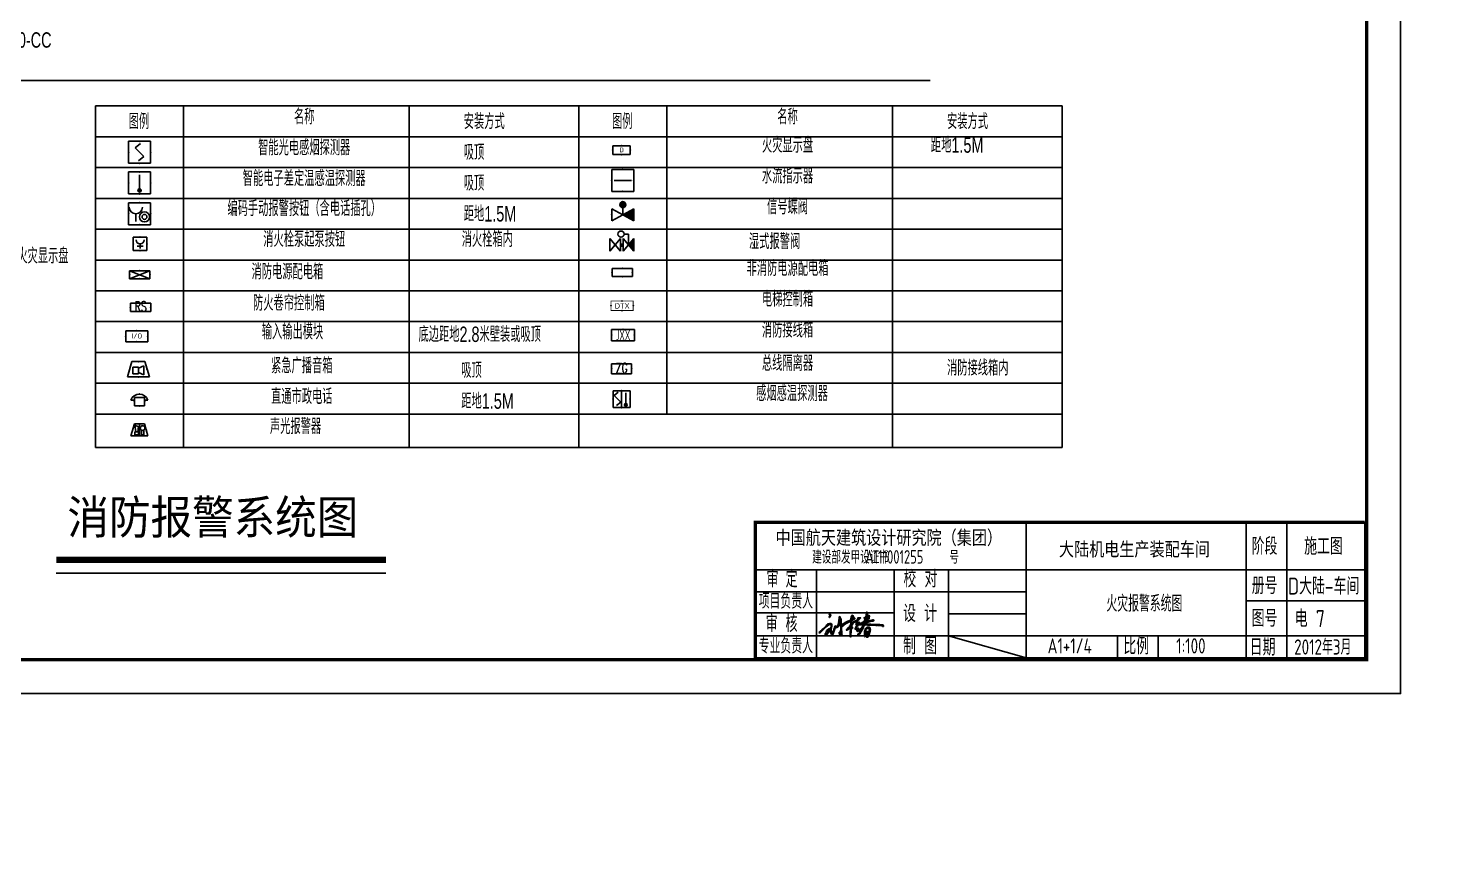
# Model space of a CAD drawing. Extents: x 2166032 to 5302137, y 581493 to 2416206.
# Drawn here: x 2822452 to 2864211, y 800934 to 825260 of the extents above; entities that cross this region are included whole.
import ezdxf
from ezdxf.enums import TextEntityAlignment as Align

# ---------------------------------------------------------------- set-up
doc = ezdxf.new("R2010")
doc.units = 0
doc.header["$LTSCALE"] = 1000
doc.header["$MEASUREMENT"] = 0
for name, color, linetype in [('DIM-消防', 3, 'Continuous'), ('DQBZ', 7, 'Continuous'), ('EQUIP-消防', 3, 'Continuous'), ('EQUIP-照明', 3, 'Continuous'), ('EQUIP-箱柜', 3, 'Continuous'), ('EQUIP-通讯', 3, 'Continuous'), ('PUB_TEXT', 7, 'Continuous'), ('PUB_TITLE', 137, 'Continuous'), ('TEL_TEXT', 7, 'Continuous'), ('TEL_TITLE', 7, 'Continuous'), ('text', 7, 'Continuous'), ('WALL', 8, 'Continuous'), ('WIRE-1', 1, 'Continuous'), ('X1', 3, 'Continuous'), ('电气标注', 2, 'Continuous')]:
    doc.layers.add(name, color=color, linetype=linetype)
doc.styles.add('-黑体', font='simhei.ttf', dxfattribs={"width": 0.8})
doc.styles.add('_HZTXT', font='！tssdeng.shx', dxfattribs={"width": 0.8, "bigfont": '！tssdchn.shx'})
doc.styles.add('_TCH_LABEL', font='!tssdeng.shx', dxfattribs={"bigfont": '!tssdchn.shx'})
doc.styles.add('_TEL_DIM', font='@tssdeng.shx', dxfattribs={"width": 0.8, "height": 3.5, "bigfont": '!tssdchn.shx'})
doc.styles.add('HZ', font='！tssdeng.shx', dxfattribs={"bigfont": '！tssdchn.shx'})
doc.styles.add('ROMANC', font='ROMANC.shx', dxfattribs={"width": 0.7})
doc.styles.get("Standard").update_dxf_attribs({"font": 'tssdeng.shx', "bigfont": 'tssdchn.shx'})
doc.styles.add('TSSD_REIN', font='tssdeng.shx', dxfattribs={"width": 0.7, "bigfont": 'tssdchn.shx'})

# ---------------------------------------------------------------- blocks, each defined once
blk = doc.blocks.new('$equip$00001743')
for p, q in [((-0.55, -0.95), (-0.55, -0.35)), ((0.55, -0.35), (-0.55, -0.95)), ((-0.55, -0.35), (0.55, -0.95)), ((0, -0.65), (0, -0.3)), ((0.55, -0.95), (0.55, -0.35))]:
    blk.add_line(p, q)
blk.add_circle((0, -0.15), 0.15)
for p in [(0, 0), (-0.55, -0.65), (0, -0.65), (0.55, -0.65)]:
    blk.add_point(p)
for points in [[(0, 0), (0, 0), (-0.075, -0.02), (0.075, -0.02)], [(-0.13, -0.075), (0.13, -0.075), (-0.15, -0.15), (0.15, -0.15)], [(-0.13, -0.225), (0.13, -0.225), (-0.15, -0.15), (0.15, -0.15)], [(-0.075, -0.02), (0.075, -0.02), (-0.13, -0.075), (0.13, -0.075)], [(-0.075, -0.28), (0.075, -0.28), (-0.13, -0.225), (0.13, -0.225)], [(0, -0.3), (0, -0.3), (-0.075, -0.28), (0.075, -0.28)], [(0.55, -0.35), (0.55, -0.95), (0, -0.65)]]:
    blk.add_solid(points)
at = {"flags": 9}
blk.add_attdef('A', (0, 0), '', height=0.00002, dxfattribs=at)
blk.add_attdef('B', text='', height=0.4, dxfattribs=at).set_placement((0.834, -0.65), align=Align.MIDDLE_CENTER)
blk = doc.blocks.new('$Equip$00001723')
for p, q in [((0.5, 0), (-0.5, 0)), ((-0.5, 0), (-0.5, -1)), ((0.5, -1), (0.5, 0)), ((-0.4, -0.5), (0.4, -0.5)), ((-0.5, -1), (0.5, -1))]:
    blk.add_line(p, q)
for p in [(0, 0), (-0.5, -0.5), (0.5, -0.5), (0, -1)]:
    blk.add_point(p)
blk.add_solid([(0.4, -0.5), (0.141, -0.465), (0.141, -0.535)])
at = {"flags": 9}
blk.add_attdef('A', (0, 0), '', height=0.00002, dxfattribs=at)
blk.add_attdef('B', text='', height=0.4, dxfattribs=at).set_placement((0.825, -0.677), align=Align.MIDDLE_CENTER)
blk = doc.blocks.new('A$C6E850ACE')
at = {"layer": 'X1'}
for p, q in [((0, 963), (509, 531)), ((509, 963), (0, 531)), ((509, 963), (0, 963)), ((509, 531), (0, 531)), ((509, 432), (0, 432)), ((509, 432), (0, 0)), ((0, 432), (509, 0)), ((255, 216), (691, 216)), ((691, 216), (691, 392)), ((509, 0), (0, 0))]:
    blk.add_line(p, q, dxfattribs=at)
at = {"layer": 'X1', "const_width": 148}
blk.add_lwpolyline([(238, 432), (238, 531)], dxfattribs=at)
at = {"layer": 'X1'}
blk.add_circle((687, 519), 126, dxfattribs=at)
blk.add_solid([(0, 0), (255, 216), (509, 0)], dxfattribs=at)
blk = doc.blocks.new('A$C5EF44CA3')
at = {"layer": 'WIRE-1'}
blk.add_blockref('A$C6E850ACE', (0, 0), dxfattribs=at)
blk = doc.blocks.new('$equip$00001656')
for p, q in [((-0.65, 0), (-0.65, -0.65)), ((0.65, 0), (-0.65, 0)), ((0.65, -0.65), (0.65, 0)), ((-0.65, -0.65), (0.65, -0.65))]:
    blk.add_line(p, q)
for p in [(0, 0), (-0.65, -0.325), (0, -0.65), (0.65, -0.325)]:
    blk.add_point(p)
at = {"flags": 9}
blk.add_attdef('A', (0, 0), '', height=0.00002, dxfattribs=at)
for tag, height, flags, p in [('$TEXT$', 0.6, 8, (0, -0.325)), ('B', 0.4, 9, (0.934, -0.35))]:
    blk.add_attdef(tag, text='', height=height, dxfattribs=dict(flags=flags)).set_placement(p, align=Align.MIDDLE_CENTER)
blk = doc.blocks.new('$equip$00001652')
for p, q in [((0.65, 0), (-0.65, 0)), ((-0.65, 0), (-0.65, -0.65)), ((0.65, -0.65), (0.65, 0)), ((-0.65, -0.65), (0.65, -0.65))]:
    blk.add_line(p, q)
for p in [(0, 0), (-0.65, -0.325), (0, -0.65), (0.65, -0.325)]:
    blk.add_point(p)
at = {"flags": 9}
blk.add_attdef('A', (0, 0), '', height=0.00002, dxfattribs=at)
blk.add_attdef('B', text='', height=0.4, dxfattribs=at).set_placement((1.034, -0.35), align=Align.MIDDLE_CENTER)
blk = doc.blocks.new('$equip$00001711')
for p, q in [((-0.5, 1), (-0.5, 0)), ((0.5, 1), (-0.5, 1)), ((0.5, 0), (0.5, 1)), ((-0.5, 0), (0.5, 0)), ((-0.169, 0.5), (-0.169, 0.15))]:
    blk.add_line(p, q)
for radius in [0.226, 0.113]:
    blk.add_circle((0.227, 0.36), radius)
blk.add_arc((-0.169, 0.8), 0.3, 180, 0)
for p in [(0, 1), (-0.5, 0.5), (0, 0), (0.5, 0.5)]:
    blk.add_point(p)
at = {"flags": 1}
for tag, height, p in [('A', 0.00002, (0, 0)), ('B', 0.4, (0.759, 0.309))]:
    blk.add_attdef(tag, text='', height=height, dxfattribs=at).set_placement(p, align=Align.MIDDLE_CENTER)
blk = doc.blocks.new('$equip$00001700')
for p, q in [((-0.5, 0.5), (-0.5, -0.5)), ((0.5, 0.5), (-0.5, 0.5)), ((-0.2, 0.2), (0.05, 0.4)), ((0, 0), (-0.2, 0.2)), ((0, 0), (0.2, -0.2)), ((0.5, -0.5), (0.5, 0.5)), ((-0.5, -0.5), (0.5, -0.5)), ((0.2, -0.2), (-0.05, -0.4))]:
    blk.add_line(p, q)
for p in [(-0.5, 0), (0, 0.5), (0.5, 0), (0, -0.5)]:
    blk.add_point(p)
at = {"flags": 1}
for tag, height, p in [('A', 0.00002, (0, 0)), ('B', 0.4, (0.75, -0.204))]:
    blk.add_attdef(tag, text='', height=height, dxfattribs=at).set_placement(p, align=Align.MIDDLE_CENTER)
blk = doc.blocks.new('$equip$00001699')
for p, q in [((-0.5, 0.5), (-0.5, -0.5)), ((0.5, 0.5), (-0.5, 0.5)), ((0, 0.375), (0, -0.412)), ((0.5, -0.5), (0.5, 0.5)), ((-0.5, -0.5), (0.5, -0.5))]:
    blk.add_line(p, q)
blk.add_circle((0, -0.338), 0.075)
for p in [(-0.5, 0), (0, 0.5), (0.5, 0), (0, -0.5)]:
    blk.add_point(p)
for points in [[(-0.065, -0.3), (0.065, -0.3), (-0.075, -0.338), (0.075, -0.338)], [(-0.065, -0.375), (0.065, -0.375), (-0.075, -0.338), (0.075, -0.338)], [(-0.037, -0.273), (0.037, -0.273), (-0.065, -0.3), (0.065, -0.3)], [(-0.037, -0.402), (0.037, -0.402), (-0.065, -0.375), (0.065, -0.375)], [(0, -0.263), (0, -0.263), (-0.037, -0.273), (0.037, -0.273)], [(0, -0.412), (0, -0.412), (-0.037, -0.402), (0.037, -0.402)]]:
    blk.add_solid(points)
at = {"flags": 1}
for tag, height, p in [('A', 0.00002, (0, 0)), ('B', 0.4, (0.762, -0.208))]:
    blk.add_attdef(tag, text='', height=height, dxfattribs=at).set_placement(p, align=Align.MIDDLE_CENTER)
blk = doc.blocks.new('$equip$00001605')
for p, q in [((-0.3, 0), (-0.5, -0.7)), ((0.3, 0), (-0.3, 0)), ((0.5, -0.7), (0.3, 0)), ((-0.25, -0.25), (-0.25, -0.55)), ((0, -0.25), (-0.25, -0.25)), ((-0.25, -0.55), (0, -0.55)), ((0, -0.3), (0.25, -0.2)), ((0, -0.55), (0, -0.25)), ((0.25, -0.6), (0, -0.5)), ((0.25, -0.2), (0.25, -0.6)), ((-0.5, -0.7), (0.5, -0.7))]:
    blk.add_line(p, q)
for p in [(0, 0), (-0.4, -0.35), (0.4, -0.35), (0, -0.7)]:
    blk.add_point(p)
at = {"flags": 9}
blk.add_attdef('A', (0, 0), '', height=0.00002, dxfattribs=at)
blk.add_attdef('B', text='', height=0.4, dxfattribs=at).set_placement((0.784, -0.4), align=Align.MIDDLE_CENTER)
blk = doc.blocks.new('$equip$00001931')
for p, q in [((0.65, 0.65), (-0.65, 0.65)), ((-0.65, 0.65), (-0.65, 0)), ((-0.65, 0), (0.65, 0)), ((0.65, 0), (0.65, 0.65))]:
    blk.add_line(p, q)
for p in [(-0.65, 0.33), (0, 0.65), (0, 0), (0.65, 0.33)]:
    blk.add_point(p)
at = {"color": 7, "style": '_TEL_DIM'}
blk.add_attdef('$TEXT$', text='', height=0.34, dxfattribs=at).set_placement((0.01, 0.34), align=Align.MIDDLE_CENTER)
at = {"color": 7, "style": '_TEL_DIM', "flags": 1}
blk.add_attdef('A', text='', height=0.00002, dxfattribs=at).set_placement((0, 0), align=Align.MIDDLE_CENTER)
blk = doc.blocks.new('$equip$00001413')
for p, q in [((0.75, 0.6), (-0.75, 0.6)), ((-0.75, 0.6), (-0.75, 0)), ((-0.75, 0), (0.75, 0)), ((0.75, 0), (0.75, 0.6))]:
    blk.add_line(p, q)
for p in [(-0.75, 0.3), (0, 0.6), (0, 0), (0.75, 0.3)]:
    blk.add_point(p)
at = {"style": '_TCH_LABEL', "flags": 9}
blk.add_attdef('A', (0, 0), '', height=0.00002, dxfattribs=at)
blk = doc.blocks.new('$equip$00001712')
for p, q in [((-0.5, 1), (-0.5, 0)), ((0.5, 1), (-0.5, 1)), ((-0.5, 0), (0.5, 0)), ((-0.22, 0.33), (0.22, 0.33)), ((0, 0.5), (0, 0.15)), ((0.5, 0), (0.5, 1))]:
    blk.add_line(p, q)
blk.add_arc((0, 0.8), 0.3, 180, 0)
for p in [(-0.5, 0.5), (0, 1), (0, 0), (0.5, 0.5)]:
    blk.add_point(p)
at = {"flags": 1}
for tag, height, p in [('A', 0.00002, (0, 0)), ('B', 0.4, (0.73, 0.3))]:
    blk.add_attdef(tag, text='', height=height, dxfattribs=at).set_placement(p, align=Align.MIDDLE_CENTER)
blk = doc.blocks.new('$equip_U$00000072(C-滕兆波)')
at = {"const_width": 0.06}
blk.add_lwpolyline([(-0.82, 0.7), (0.82, 0.7), (0.82, 0), (-0.82, 0)], close=True, dxfattribs=at)
for p in [(-0.82, 0.35), (0, 0.7), (0, 0), (0.82, 0.35)]:
    blk.add_point(p)
at = {"layer": 'TEL_TEXT', "style": '_TCH_LABEL'}
blk.add_attdef('$TEXT$', text='', height=0.4, dxfattribs=at).set_placement((0, 0.34), align=Align.MIDDLE_CENTER)
at = {"layer": 'TEL_TEXT', "style": '_TEL_DIM', "flags": 1}
blk.add_attdef('A', text='', height=0.00002, dxfattribs=at).set_placement((0, 0), align=Align.MIDDLE_CENTER)
blk = doc.blocks.new('$equip$00001926')
for p, q in [((0.65, 0.65), (-0.65, 0.65)), ((-0.65, 0.65), (-0.65, 0)), ((-0.65, 0), (0.65, 0)), ((0.65, 0), (0.65, 0.65))]:
    blk.add_line(p, q)
for p in [(-0.65, 0.325), (0, 0.65), (0, 0), (0.65, 0.325)]:
    blk.add_point(p)
at = {"color": 7, "style": '_TEL_DIM'}
blk.add_attdef('$TEXT$', text='', height=0.3, dxfattribs=at).set_placement((0.006, 0.343), align=Align.MIDDLE_CENTER)
at = {"color": 7, "style": '_TEL_DIM', "flags": 1}
blk.add_attdef('A', text='', height=0.00002, dxfattribs=at).set_placement((0, 0), align=Align.MIDDLE_CENTER)
blk = doc.blocks.new('$equip$00001703')
for p, q in [((-0.5, 0.5), (-0.5, -0.5)), ((0.5, 0.5), (-0.5, 0.5)), ((-0.445, 0.222), (-0.195, 0.422)), ((-0.245, 0.022), (-0.445, 0.222)), ((-0.245, 0.022), (-0.045, -0.178)), ((0, 0.5), (0, -0.5)), ((0.25, 0.375), (0.25, -0.412)), ((0.5, -0.5), (0.5, 0.5)), ((-0.5, -0.5), (0.5, -0.5)), ((-0.045, -0.178), (-0.295, -0.378))]:
    blk.add_line(p, q)
blk.add_circle((0.25, -0.338), 0.075)
for p in [(-0.5, 0), (0, 0.5), (0.5, 0), (0, -0.5)]:
    blk.add_point(p)
for points in [[(0.185, -0.3), (0.315, -0.3), (0.175, -0.338), (0.325, -0.338)], [(0.185, -0.375), (0.315, -0.375), (0.175, -0.338), (0.325, -0.338)], [(0.213, -0.273), (0.287, -0.273), (0.185, -0.3), (0.315, -0.3)], [(0.213, -0.402), (0.287, -0.402), (0.185, -0.375), (0.315, -0.375)], [(0.25, -0.263), (0.25, -0.263), (0.213, -0.273), (0.287, -0.273)], [(0.25, -0.412), (0.25, -0.412), (0.213, -0.402), (0.287, -0.402)]]:
    blk.add_solid(points)
at = {"flags": 1}
for tag, height, p in [('A', 0.00002, (0, 0)), ('B', 0.4, (0.709, -0.205))]:
    blk.add_attdef(tag, text='', height=height, dxfattribs=at).set_placement(p, align=Align.MIDDLE_CENTER)
blk = doc.blocks.new('$equip$00001862')
for p, q in [((-0.5, 0.35), (-0.3, 0.35)), ((0.3, 0.5), (-0.3, 0.5)), ((-0.3, 0.5), (-0.3, 0)), ((-0.3, 0), (0.3, 0)), ((0.3, 0), (0.3, 0.5)), ((0.5, 0.35), (0.3, 0.35))]:
    blk.add_line(p, q)
blk.add_arc((0, 0.168), 0.532, 20.01596, 159.98404)
for p in [(-0.3, 0.25), (0, 0.7), (0, 0), (0.3, 0.25)]:
    blk.add_point(p)
at = {"style": '_TCH_LABEL', "flags": 9}
blk.add_attdef('A', (0, 0), '', height=0.00002, dxfattribs=at)
blk = doc.blocks.new('$equip$00001943')
for p, q in [((-0.3, 0.35), (-0.5, -0.35)), ((0.3, 0.35), (-0.3, 0.35)), ((-0.22, -0.124), (-0.27, 0.276)), ((-0.27, 0.276), (-0.05, 0.176)), ((-0.05, 0.176), (-0.1, -0.124)), ((0, 0.35), (0, -0.35)), ((0.5, -0.35), (0.3, 0.35)), ((-0.5, -0.35), (0.5, -0.35)), ((-0.27, -0.124), (-0.27, -0.294)), ((-0.05, -0.124), (-0.27, -0.124)), ((-0.27, -0.294), (-0.05, -0.294)), ((-0.05, -0.294), (-0.05, -0.124)), ((0.112, -0.298), (0.112, -0.013)), ((0.262, -0.298), (0.112, -0.298)), ((0.262, -0.013), (0.262, -0.298))]:
    blk.add_line(p, q)
blk.add_circle((0.187, 0.102), 0.139)
for p in [(-0.4, 0), (0, 0.35), (0, -0.35), (0.404, -0.012)]:
    blk.add_point(p)
at = {"layer": 'TEL_TEXT', "style": '_TEL_DIM', "flags": 1}
blk.add_attdef('A', text='', height=0.00002, dxfattribs=at).set_placement((0, 0), align=Align.MIDDLE_CENTER)
blk = doc.blocks.new('刘桂春')
h = blk.add_hatch()
h.set_pattern_fill('ANSI37', color=256, scale=3, style=0)
h.set_pattern_definition([(45, (0, 0), (-3.367596045, 3.367596045), []), (135, (0, 0), (-3.367596045, -3.367596045), [])])
h.paths.add_polyline_path([(1369061, -138528), (1369058, -138536), (1369053, -138542), (1369048, -138553), (1369045, -138561), (1369048, -138565), (1369054, -138563), (1369059, -138554), (1369065, -138546), (1369071, -138534), (1369075, -138527), (1369075, -138516), (1369071, -138512), (1369066, -138506), (1369055, -138505), (1369049, -138506), (1369045, -138508), (1369045, -138512), (1369053, -138518), (1369057, -138521)], flags=17)
h.paths.add_polyline_path([(1369095, -138688), (1369086, -138679), (1369080, -138673), (1369068, -138673), (1369054, -138673), (1369048, -138679), (1369038, -138679), (1369028, -138684), (1369017, -138689), (1369002, -138702), (1368988, -138716), (1368971, -138734), (1368939, -138765), (1368920, -138785), (1368902, -138805), (1368895, -138812), (1368891, -138814), (1368881, -138820), (1368872, -138828), (1368862, -138837), (1368857, -138842), (1368869, -138850), (1368883, -138847), (1368893, -138838), (1368913, -138820), (1368946, -138779), (1368990, -138736), (1369038, -138702), (1369056, -138694), (1369064, -138694), (1369081, -138694), (1369081, -138726), (1369077, -138747), (1369068, -138758), (1369068, -138769), (1369056, -138769), (1369038, -138774), (1369015, -138793), (1369000, -138806), (1368989, -138828), (1368980, -138843), (1368986, -138843), (1368993, -138832), (1369010, -138814), (1369032, -138792), (1369049, -138793), (1369056, -138798), (1369045, -138813), (1369017, -138851), (1369009, -138860), (1368994, -138879), (1368985, -138885), (1368983, -138880), (1368983, -138863), (1368980, -138854), (1368975, -138861), (1368975, -138890), (1368986, -138898), (1368996, -138892), (1369017, -138869), (1369050, -138828), (1369068, -138813), (1369070, -138820), (1369080, -138855), (1369090, -138878), (1369111, -138878), (1369124, -138848), (1369145, -138795), (1369154, -138751), (1369164, -138750), (1369178, -138757), (1369205, -138742), (1369221, -138705), (1369235, -138629), (1369236, -138598), (1369244, -138587), (1369246, -138614), (1369253, -138629), (1369252, -138720), (1369250, -138729), (1369259, -138729), (1369258, -138853), (1369267, -138854), (1369268, -138885), (1369264, -138885), (1369251, -138875), (1369237, -138851), (1369237, -138834), (1369233, -138834), (1369229, -138851), (1369236, -138867), (1369244, -138887), (1369252, -138891), (1369260, -138895), (1369270, -138904), (1369281, -138904), (1369288, -138895), (1369288, -138886), (1369281, -138880), (1369281, -138816), (1369275, -138806), (1369275, -138743), (1369279, -138734), (1369314, -138705), (1369346, -138682), (1369431, -138637), (1369444, -138629), (1369444, -138683), (1369439, -138688), (1369438, -138711), (1369416, -138730), (1369416, -138740), (1369406, -138749), (1369365, -138790), (1369358, -138800), (1369370, -138800), (1369395, -138786), (1369416, -138772), (1369427, -138764), (1369438, -138765), (1369438, -138803), (1369431, -138810), (1369432, -138919), (1369442, -138925), (1369449, -138921), (1369452, -138894), (1369445, -138883), (1369446, -138853), (1369450, -138849), (1369450, -138772), (1369474, -138767), (1369474, -138743), (1369466, -138730), (1369466, -138702), (1369472, -138692), (1369486, -138692), (1369486, -138680), (1369480, -138677), (1369484, -138671), (1369542, -138634), (1369551, -138636), (1369548, -138649), (1369543, -138681), (1369539, -138696), (1369550, -138703), (1369560, -138700), (1369577, -138685), (1369581, -138679), (1369587, -138679), (1369587, -138684), (1369583, -138687), (1369562, -138705), (1369550, -138725), (1369539, -138743), (1369525, -138765), (1369525, -138778), (1369536, -138787), (1369568, -138773), (1369574, -138783), (1369564, -138800), (1369558, -138819), (1369570, -138826), (1369583, -138818), (1369600, -138802), (1369615, -138796), (1369631, -138780), (1369638, -138776), (1369642, -138780), (1369636, -138792), (1369615, -138826), (1369605, -138851), (1369584, -138869), (1369573, -138872), (1369573, -138884), (1369591, -138884), (1369610, -138869), (1369638, -138825), (1369666, -138773), (1369693, -138704), (1369693, -138680), (1369705, -138669), (1369767, -138649), (1369821, -138632), (1369854, -138632), (1369870, -138626), (1369870, -138614), (1369864, -138606), (1369850, -138609), (1369831, -138614), (1369799, -138621), (1369732, -138645), (1369709, -138652), (1369710, -138643), (1369723, -138635), (1369742, -138625), (1369765, -138604), (1369776, -138592), (1369785, -138591), (1369784, -138573), (1369775, -138574), (1369770, -138568), (1369776, -138563), (1369792, -138550), (1369792, -138539), (1369785, -138527), (1369765, -138526), (1369765, -138535), (1369744, -138544), (1369744, -138518), (1369756, -138507), (1369751, -138500), (1369751, -138491), (1369757, -138479), (1369749, -138467), (1369737, -138467), (1369738, -138486), (1369734, -138500), (1369729, -138511), (1369729, -138533), (1369724, -138544), (1369712, -138556), (1369706, -138565), (1369698, -138564), (1369690, -138568), (1369690, -138576), (1369698, -138584), (1369709, -138587), (1369704, -138602), (1369693, -138613), (1369700, -138614), (1369699, -138621), (1369694, -138630), (1369683, -138645), (1369667, -138653), (1369637, -138668), (1369614, -138680), (1369602, -138686), (1369602, -138699), (1369607, -138699), (1369632, -138699), (1369654, -138689), (1369676, -138683), (1369672, -138696), (1369663, -138724), (1369645, -138759), (1369630, -138765), (1369613, -138782), (1369591, -138794), (1369584, -138797), (1369580, -138795), (1369584, -138789), (1369586, -138780), (1369584, -138764), (1369576, -138757), (1369567, -138759), (1369556, -138763), (1369547, -138764), (1369544, -138758), (1369553, -138743), (1369570, -138726), (1369588, -138697), (1369608, -138666), (1369608, -138651), (1369598, -138651), (1369577, -138664), (1369560, -138678), (1369562, -138668), (1369566, -138646), (1369572, -138642), (1369577, -138620), (1369596, -138607), (1369630, -138572), (1369579, -138572), (1369563, -138606), (1369555, -138611), (1369528, -138624), (1369505, -138636), (1369481, -138653), (1369459, -138663), (1369457, -138624), (1369463, -138621), (1369498, -138599), (1369522, -138591), (1369523, -138574), (1369496, -138552), (1369492, -138536), (1369470, -138524), (1369465, -138533), (1369454, -138552), (1369454, -138570), (1369446, -138590), (1369438, -138611), (1369420, -138620), (1369379, -138640), (1369340, -138660), (1369307, -138683), (1369276, -138713), (1369268, -138632), (1369268, -138605), (1369260, -138580), (1369252, -138566), (1369252, -138554), (1369240, -138542), (1369233, -138562), (1369231, -138580), (1369227, -138611), (1369222, -138638), (1369218, -138663), (1369213, -138688), (1369204, -138711), (1369189, -138734), (1369180, -138734), (1369168, -138723), (1369157, -138720), (1369152, -138730), (1369143, -138746), (1369137, -138770), (1369128, -138808), (1369123, -138820), (1369118, -138838), (1369112, -138843), (1369112, -138851), (1369107, -138856), (1369101, -138856), (1369095, -138856), (1369095, -138836), (1369089, -138832), (1369089, -138814), (1369084, -138803), (1369084, -138775), (1369090, -138762), (1369090, -138745), (1369095, -138739), (1369095, -138717)])
h.paths.add_polyline_path([(1369424, -138744), (1369427, -138740), (1369432, -138735), (1369438, -138735), (1369438, -138744), (1369433, -138748), (1369426, -138748)], flags=16)
h.paths.add_polyline_path([(1369452, -138737), (1369455, -138735), (1369459, -138735), (1369461, -138737), (1369458, -138743), (1369454, -138742), (1369452, -138743)], flags=16)
h.paths.add_polyline_path([(1369729, -138574), (1369734, -138568), (1369735, -138561), (1369744, -138561), (1369751, -138560), (1369752, -138557), (1369755, -138557), (1369759, -138552), (1369762, -138552), (1369764, -138556), (1369760, -138560), (1369756, -138563), (1369752, -138565), (1369751, -138573), (1369744, -138573), (1369741, -138578), (1369736, -138580), (1369732, -138579)], flags=16)
h.paths.add_polyline_path([(1369775, -138702), (1369781, -138708), (1369887, -138708), (1369893, -138708), (1369903, -138706), (1369914, -138710), (1369928, -138711), (1369933, -138706), (1369939, -138712), (1370025, -138714), (1370031, -138729), (1370048, -138731), (1370050, -138716), (1370045, -138706), (1370034, -138699), (1370010, -138699), (1369982, -138697), (1369975, -138691), (1369821, -138691), (1369815, -138685), (1369775, -138685), (1369751, -138685), (1369732, -138686), (1369727, -138692), (1369717, -138694), (1369709, -138694), (1369702, -138699), (1369721, -138705), (1369729, -138703), (1369741, -138699), (1369751, -138701), (1369756, -138706), (1369771, -138706)])
h.paths.add_polyline_path([(1369700, -138854), (1369699, -138915), (1369708, -138922), (1369714, -138915), (1369722, -138910), (1369718, -138905), (1369714, -138905), (1369715, -138896), (1369719, -138896), (1369727, -138890), (1369729, -138894), (1369728, -138912), (1369731, -138922), (1369738, -138926), (1369758, -138925), (1369764, -138915), (1369771, -138903), (1369780, -138889), (1369784, -138877), (1369795, -138838), (1369803, -138818), (1369808, -138786), (1369802, -138778), (1369802, -138757), (1369784, -138746), (1369748, -138746), (1369732, -138761), (1369714, -138773), (1369708, -138777), (1369708, -138794), (1369708, -138804), (1369697, -138809)])
h.paths.add_polyline_path([(1369721, -138813), (1369721, -138793), (1369722, -138787), (1369729, -138779), (1369731, -138776), (1369740, -138777), (1369743, -138770), (1369762, -138771), (1369764, -138760), (1369786, -138761), (1369787, -138831), (1369781, -138835), (1369780, -138851), (1369780, -138857), (1369772, -138858), (1369768, -138845), (1369764, -138838), (1369760, -138835), (1369759, -138827), (1369747, -138825), (1369733, -138826), (1369726, -138829), (1369727, -138844), (1369722, -138842), (1369721, -138839)], flags=16)
h.paths.add_polyline_path([(1369733, -138845), (1369737, -138841), (1369747, -138844), (1369751, -138849), (1369751, -138857), (1369753, -138862), (1369757, -138864), (1369759, -138878), (1369759, -138893), (1369755, -138898), (1369751, -138900), (1369751, -138908), (1369747, -138914), (1369742, -138910), (1369736, -138905), (1369733, -138898), (1369735, -138888), (1369730, -138883), (1369728, -138877), (1369733, -138875), (1369734, -138859)], flags=16)
for p, q in [((1369049, -138506), (1369045, -138508)), ((1369045, -138508), (1369045, -138512)), ((1369045, -138512), (1369053, -138518)), ((1369048, -138553), (1369045, -138561)), ((1369045, -138561), (1369048, -138565)), ((1369053, -138542), (1369048, -138553)), ((1369048, -138565), (1369054, -138563)), ((1369055, -138505), (1369049, -138506)), ((1369053, -138518), (1369057, -138521)), ((1369058, -138536), (1369053, -138542)), ((1369054, -138563), (1369059, -138554)), ((1369066, -138506), (1369055, -138505)), ((1369057, -138521), (1369061, -138528)), ((1369061, -138528), (1369058, -138536)), ((1369059, -138554), (1369065, -138546)), ((1369065, -138546), (1369071, -138534)), ((1369071, -138512), (1369066, -138506)), ((1369075, -138516), (1369071, -138512)), ((1369071, -138534), (1369075, -138527)), ((1369075, -138527), (1369075, -138516)), ((1369227, -138611), (1369231, -138580)), ((1369231, -138580), (1369233, -138562)), ((1369233, -138562), (1369240, -138542)), ((1369244, -138587), (1369236, -138598)), ((1369240, -138542), (1369252, -138554)), ((1369246, -138614), (1369244, -138587)), ((1369252, -138554), (1369252, -138566)), ((1369252, -138566), (1369260, -138580)), ((1369260, -138580), (1369268, -138605)), ((1369446, -138590), (1369454, -138570)), ((1369454, -138552), (1369465, -138533)), ((1369454, -138570), (1369454, -138552)), ((1369465, -138533), (1369470, -138524)), ((1369470, -138524), (1369492, -138536)), ((1369492, -138536), (1369496, -138552)), ((1369496, -138552), (1369523, -138574)), ((1369523, -138574), (1369522, -138591)), ((1369563, -138606), (1369579, -138572)), ((1369579, -138572), (1369630, -138572)), ((1369630, -138572), (1369596, -138607)), ((1369690, -138568), (1369698, -138564)), ((1369690, -138576), (1369690, -138568)), ((1369698, -138584), (1369690, -138576)), ((1369698, -138564), (1369706, -138565)), ((1369709, -138587), (1369698, -138584)), ((1369704, -138602), (1369709, -138587)), ((1369706, -138565), (1369712, -138556)), ((1369712, -138556), (1369724, -138544)), ((1369724, -138544), (1369729, -138533)), ((1369729, -138511), (1369734, -138500)), ((1369729, -138533), (1369729, -138511)), ((1369734, -138568), (1369729, -138574)), ((1369729, -138574), (1369732, -138579)), ((1369732, -138579), (1369736, -138580)), ((1369734, -138500), (1369738, -138486)), ((1369735, -138561), (1369734, -138568)), ((1369744, -138561), (1369735, -138561)), ((1369736, -138580), (1369741, -138578)), ((1369738, -138486), (1369737, -138467)), ((1369737, -138467), (1369749, -138467)), ((1369741, -138578), (1369744, -138573)), ((1369756, -138507), (1369744, -138518)), ((1369744, -138518), (1369744, -138544)), ((1369744, -138544), (1369765, -138535)), ((1369751, -138560), (1369744, -138561)), ((1369744, -138573), (1369751, -138573)), ((1369749, -138467), (1369757, -138479)), ((1369757, -138479), (1369751, -138491)), ((1369751, -138491), (1369751, -138500)), ((1369751, -138500), (1369756, -138507)), ((1369752, -138557), (1369751, -138560)), ((1369751, -138573), (1369752, -138565)), ((1369755, -138557), (1369752, -138557)), ((1369752, -138565), (1369756, -138563)), ((1369759, -138552), (1369755, -138557)), ((1369756, -138563), (1369760, -138560)), ((1369762, -138552), (1369759, -138552)), ((1369760, -138560), (1369764, -138556)), ((1369764, -138556), (1369762, -138552)), ((1369765, -138535), (1369765, -138526)), ((1369765, -138526), (1369785, -138527)), ((1369776, -138563), (1369770, -138568)), ((1369770, -138568), (1369775, -138574)), ((1369775, -138574), (1369784, -138573)), ((1369792, -138550), (1369776, -138563)), ((1369784, -138573), (1369785, -138591)), ((1369785, -138527), (1369792, -138539)), ((1369792, -138539), (1369792, -138550)), ((1368857, -138842), (1368862, -138837)), ((1368869, -138850), (1368857, -138842)), ((1368862, -138837), (1368872, -138828)), ((1368883, -138847), (1368869, -138850)), ((1368872, -138828), (1368881, -138820)), ((1368881, -138820), (1368891, -138814)), ((1368893, -138838), (1368883, -138847)), ((1368891, -138814), (1368895, -138812)), ((1368913, -138820), (1368893, -138838)), ((1368895, -138812), (1368902, -138805)), ((1368902, -138805), (1368920, -138785)), ((1368946, -138779), (1368913, -138820)), ((1368920, -138785), (1368939, -138765)), ((1368939, -138765), (1368971, -138734)), ((1368990, -138736), (1368946, -138779)), ((1368971, -138734), (1368988, -138716)), ((1368980, -138843), (1368989, -138828)), ((1368986, -138843), (1368980, -138843)), ((1368993, -138832), (1368986, -138843)), ((1368988, -138716), (1369002, -138702)), ((1368989, -138828), (1369000, -138806)), ((1369038, -138702), (1368990, -138736)), ((1369010, -138814), (1368993, -138832)), ((1369000, -138806), (1369015, -138793)), ((1369002, -138702), (1369017, -138689)), ((1369032, -138792), (1369010, -138814)), ((1369015, -138793), (1369038, -138774)), ((1369017, -138689), (1369028, -138684)), ((1369017, -138851), (1369045, -138813)), ((1369050, -138828), (1369017, -138869)), ((1369028, -138684), (1369038, -138679)), ((1369049, -138793), (1369032, -138792)), ((1369038, -138679), (1369048, -138679)), ((1369056, -138694), (1369038, -138702)), ((1369038, -138774), (1369056, -138769)), ((1369045, -138813), (1369056, -138798)), ((1369048, -138679), (1369054, -138673)), ((1369056, -138798), (1369049, -138793)), ((1369068, -138813), (1369050, -138828)), ((1369054, -138673), (1369068, -138673)), ((1369064, -138694), (1369056, -138694)), ((1369056, -138769), (1369068, -138769)), ((1369081, -138694), (1369064, -138694)), ((1369068, -138673), (1369080, -138673)), ((1369068, -138758), (1369077, -138747)), ((1369068, -138769), (1369068, -138758)), ((1369070, -138820), (1369068, -138813)), ((1369080, -138855), (1369070, -138820)), ((1369077, -138747), (1369081, -138726)), ((1369080, -138673), (1369086, -138679)), ((1369081, -138726), (1369081, -138694)), ((1369090, -138762), (1369084, -138775)), ((1369084, -138775), (1369084, -138803)), ((1369084, -138803), (1369089, -138814)), ((1369086, -138679), (1369095, -138688)), ((1369089, -138814), (1369089, -138832)), ((1369089, -138832), (1369095, -138836)), ((1369095, -138739), (1369090, -138745)), ((1369090, -138745), (1369090, -138762)), ((1369095, -138688), (1369095, -138717)), ((1369095, -138717), (1369095, -138739)), ((1369095, -138836), (1369095, -138856)), ((1369124, -138848), (1369111, -138878)), ((1369112, -138843), (1369118, -138838)), ((1369112, -138851), (1369112, -138843)), ((1369118, -138838), (1369123, -138820)), ((1369123, -138820), (1369128, -138808)), ((1369145, -138795), (1369124, -138848)), ((1369128, -138808), (1369137, -138770)), ((1369137, -138770), (1369143, -138746)), ((1369143, -138746), (1369152, -138730)), ((1369154, -138751), (1369145, -138795)), ((1369152, -138730), (1369157, -138720)), ((1369164, -138750), (1369154, -138751)), ((1369157, -138720), (1369168, -138723)), ((1369178, -138757), (1369164, -138750)), ((1369168, -138723), (1369180, -138734)), ((1369205, -138742), (1369178, -138757)), ((1369180, -138734), (1369189, -138734)), ((1369189, -138734), (1369204, -138711)), ((1369204, -138711), (1369213, -138688)), ((1369221, -138705), (1369205, -138742)), ((1369213, -138688), (1369218, -138663)), ((1369218, -138663), (1369222, -138638)), ((1369235, -138629), (1369221, -138705)), ((1369222, -138638), (1369227, -138611)), ((1369229, -138851), (1369233, -138834)), ((1369233, -138834), (1369233, -138834)), ((1369233, -138834), (1369237, -138834)), ((1369236, -138598), (1369235, -138629)), ((1369237, -138834), (1369237, -138851)), ((1369253, -138629), (1369246, -138614)), ((1369250, -138729), (1369252, -138720)), ((1369259, -138729), (1369250, -138729)), ((1369252, -138720), (1369253, -138629)), ((1369258, -138853), (1369259, -138729)), ((1369268, -138605), (1369268, -138632)), ((1369268, -138632), (1369276, -138713)), ((1369279, -138734), (1369275, -138743)), ((1369275, -138743), (1369275, -138806)), ((1369275, -138806), (1369281, -138816)), ((1369276, -138713), (1369307, -138683)), ((1369314, -138705), (1369279, -138734)), ((1369281, -138816), (1369281, -138880)), ((1369307, -138683), (1369340, -138660)), ((1369346, -138682), (1369314, -138705)), ((1369340, -138660), (1369379, -138640)), ((1369431, -138637), (1369346, -138682)), ((1369358, -138800), (1369365, -138790)), ((1369370, -138800), (1369358, -138800)), ((1369365, -138790), (1369406, -138749)), ((1369395, -138786), (1369370, -138800)), ((1369379, -138640), (1369420, -138620)), ((1369416, -138772), (1369395, -138786)), ((1369406, -138749), (1369416, -138740)), ((1369416, -138730), (1369438, -138711)), ((1369416, -138740), (1369416, -138730)), ((1369427, -138764), (1369416, -138772)), ((1369420, -138620), (1369438, -138611)), ((1369427, -138740), (1369424, -138744)), ((1369424, -138744), (1369426, -138748)), ((1369426, -138748), (1369433, -138748)), ((1369432, -138735), (1369427, -138740)), ((1369438, -138765), (1369427, -138764)), ((1369444, -138629), (1369431, -138637)), ((1369431, -138810), (1369438, -138803)), ((1369432, -138919), (1369431, -138810)), ((1369438, -138735), (1369432, -138735)), ((1369433, -138748), (1369438, -138744)), ((1369438, -138611), (1369446, -138590)), ((1369438, -138711), (1369439, -138688)), ((1369438, -138744), (1369438, -138735)), ((1369438, -138803), (1369438, -138765)), ((1369439, -138688), (1369444, -138683)), ((1369444, -138683), (1369444, -138629)), ((1369450, -138849), (1369446, -138853)), ((1369474, -138767), (1369450, -138772)), ((1369450, -138772), (1369450, -138849)), ((1369455, -138735), (1369452, -138737)), ((1369452, -138737), (1369452, -138743)), ((1369452, -138743), (1369454, -138742)), ((1369454, -138742), (1369458, -138743)), ((1369459, -138735), (1369455, -138735)), ((1369463, -138621), (1369457, -138624)), ((1369457, -138624), (1369459, -138663)), ((1369458, -138743), (1369461, -138737)), ((1369459, -138663), (1369481, -138653)), ((1369461, -138737), (1369459, -138735)), ((1369498, -138599), (1369463, -138621)), ((1369472, -138692), (1369466, -138702)), ((1369466, -138702), (1369466, -138730)), ((1369466, -138730), (1369474, -138743)), ((1369486, -138692), (1369472, -138692)), ((1369474, -138743), (1369474, -138767)), ((1369484, -138671), (1369480, -138677)), ((1369480, -138677), (1369486, -138680)), ((1369481, -138653), (1369505, -138636)), ((1369542, -138634), (1369484, -138671)), ((1369486, -138680), (1369486, -138692)), ((1369522, -138591), (1369498, -138599)), ((1369505, -138636), (1369528, -138624)), ((1369525, -138765), (1369539, -138743)), ((1369525, -138778), (1369525, -138765)), ((1369536, -138787), (1369525, -138778)), ((1369528, -138624), (1369555, -138611)), ((1369568, -138773), (1369536, -138787)), ((1369539, -138696), (1369543, -138681)), ((1369550, -138703), (1369539, -138696)), ((1369539, -138743), (1369550, -138725)), ((1369551, -138636), (1369542, -138634)), ((1369543, -138681), (1369548, -138649)), ((1369553, -138743), (1369544, -138758)), ((1369544, -138758), (1369547, -138764)), ((1369547, -138764), (1369556, -138763)), ((1369548, -138649), (1369551, -138636)), ((1369560, -138700), (1369550, -138703)), ((1369550, -138725), (1369562, -138705)), ((1369570, -138726), (1369553, -138743)), ((1369555, -138611), (1369563, -138606)), ((1369556, -138763), (1369567, -138759)), ((1369558, -138819), (1369564, -138800)), ((1369570, -138826), (1369558, -138819)), ((1369560, -138678), (1369577, -138664)), ((1369562, -138668), (1369560, -138678)), ((1369577, -138685), (1369560, -138700)), ((1369566, -138646), (1369562, -138668)), ((1369562, -138705), (1369583, -138687)), ((1369564, -138800), (1369574, -138783)), ((1369572, -138642), (1369566, -138646)), ((1369567, -138759), (1369576, -138757)), ((1369574, -138783), (1369568, -138773)), ((1369588, -138697), (1369570, -138726)), ((1369583, -138818), (1369570, -138826)), ((1369577, -138620), (1369572, -138642)), ((1369576, -138757), (1369584, -138764)), ((1369596, -138607), (1369577, -138620)), ((1369577, -138664), (1369598, -138651)), ((1369581, -138679), (1369577, -138685)), ((1369584, -138789), (1369580, -138795)), ((1369580, -138795), (1369584, -138797)), ((1369587, -138679), (1369581, -138679)), ((1369583, -138687), (1369587, -138684)), ((1369600, -138802), (1369583, -138818)), ((1369584, -138764), (1369586, -138780)), ((1369586, -138780), (1369584, -138789)), ((1369584, -138797), (1369591, -138794)), ((1369587, -138684), (1369587, -138679)), ((1369608, -138666), (1369588, -138697)), ((1369591, -138794), (1369613, -138782)), ((1369598, -138651), (1369608, -138651)), ((1369615, -138796), (1369600, -138802)), ((1369602, -138686), (1369614, -138680)), ((1369602, -138699), (1369602, -138686)), ((1369607, -138699), (1369602, -138699)), ((1369605, -138851), (1369615, -138826)), ((1369632, -138699), (1369607, -138699)), ((1369608, -138651), (1369608, -138666)), ((1369638, -138825), (1369610, -138869)), ((1369613, -138782), (1369630, -138765)), ((1369614, -138680), (1369637, -138668)), ((1369631, -138780), (1369615, -138796)), ((1369615, -138826), (1369636, -138792)), ((1369630, -138765), (1369645, -138759)), ((1369638, -138776), (1369631, -138780)), ((1369654, -138689), (1369632, -138699)), ((1369636, -138792), (1369642, -138780)), ((1369637, -138668), (1369667, -138653)), ((1369666, -138773), (1369638, -138825)), ((1369642, -138780), (1369638, -138776)), ((1369645, -138759), (1369663, -138724)), ((1369676, -138683), (1369654, -138689)), ((1369663, -138724), (1369672, -138696)), ((1369693, -138704), (1369666, -138773)), ((1369667, -138653), (1369683, -138645)), ((1369672, -138696), (1369676, -138683)), ((1369683, -138645), (1369694, -138630)), ((1369693, -138613), (1369704, -138602)), ((1369700, -138614), (1369693, -138613)), ((1369705, -138669), (1369693, -138680)), ((1369693, -138680), (1369693, -138704)), ((1369694, -138630), (1369699, -138621)), ((1369708, -138804), (1369697, -138809)), ((1369697, -138809), (1369700, -138854)), ((1369699, -138621), (1369700, -138614)), ((1369702, -138699), (1369709, -138694)), ((1369721, -138705), (1369702, -138699)), ((1369767, -138649), (1369705, -138669)), ((1369714, -138773), (1369708, -138777)), ((1369708, -138777), (1369708, -138794)), ((1369708, -138794), (1369708, -138804)), ((1369710, -138643), (1369709, -138652)), ((1369709, -138652), (1369732, -138645)), ((1369709, -138694), (1369717, -138694)), ((1369723, -138635), (1369710, -138643)), ((1369719, -138610), (1369714, -138615)), ((1369714, -138616), (1369714, -138621)), ((1369714, -138621), (1369719, -138622)), ((1369732, -138761), (1369714, -138773)), ((1369717, -138694), (1369727, -138692)), ((1369724, -138604), (1369719, -138610)), ((1369719, -138622), (1369728, -138620)), ((1369729, -138703), (1369721, -138705)), ((1369721, -138793), (1369722, -138787)), ((1369721, -138813), (1369721, -138793)), ((1369721, -138839), (1369721, -138813)), ((1369722, -138842), (1369721, -138839)), ((1369722, -138787), (1369729, -138779)), ((1369727, -138844), (1369722, -138842)), ((1369742, -138625), (1369723, -138635)), ((1369734, -138604), (1369724, -138604)), ((1369733, -138826), (1369726, -138829)), ((1369726, -138829), (1369727, -138844)), ((1369727, -138692), (1369732, -138686)), ((1369728, -138620), (1369733, -138616)), ((1369741, -138699), (1369729, -138703)), ((1369729, -138779), (1369731, -138776)), ((1369731, -138776), (1369740, -138777)), ((1369732, -138645), (1369799, -138621)), ((1369732, -138686), (1369751, -138685)), ((1369748, -138746), (1369732, -138761)), ((1369733, -138616), (1369740, -138611)), ((1369747, -138825), (1369733, -138826)), ((1369733, -138845), (1369737, -138841)), ((1369734, -138859), (1369733, -138845)), ((1369737, -138600), (1369734, -138604)), ((1369734, -138604), (1369734, -138604)), ((1369741, -138600), (1369737, -138600)), ((1369737, -138841), (1369747, -138844)), ((1369740, -138611), (1369746, -138603)), ((1369740, -138777), (1369743, -138770)), ((1369746, -138603), (1369741, -138600)), ((1369751, -138701), (1369741, -138699)), ((1369765, -138604), (1369742, -138625)), ((1369743, -138770), (1369762, -138771)), ((1369759, -138827), (1369747, -138825)), ((1369747, -138844), (1369751, -138849)), ((1369784, -138746), (1369748, -138746)), ((1369751, -138685), (1369775, -138685)), ((1369756, -138706), (1369751, -138701)), ((1369751, -138849), (1369751, -138857)), ((1369771, -138706), (1369756, -138706)), ((1369760, -138835), (1369759, -138827)), ((1369764, -138838), (1369760, -138835)), ((1369762, -138771), (1369764, -138760)), ((1369764, -138760), (1369786, -138761)), ((1369768, -138845), (1369764, -138838)), ((1369776, -138592), (1369765, -138604)), ((1369821, -138632), (1369767, -138649)), ((1369772, -138858), (1369768, -138845)), ((1369775, -138702), (1369771, -138706)), ((1369775, -138685), (1369815, -138685)), ((1369781, -138708), (1369775, -138702)), ((1369785, -138591), (1369776, -138592)), ((1369781, -138835), (1369780, -138851)), ((1369887, -138708), (1369781, -138708)), ((1369787, -138831), (1369781, -138835)), ((1369802, -138757), (1369784, -138746)), ((1369784, -138877), (1369795, -138838)), ((1369786, -138761), (1369787, -138831)), ((1369795, -138838), (1369803, -138818)), ((1369799, -138621), (1369831, -138614)), ((1369802, -138778), (1369802, -138757)), ((1369808, -138786), (1369802, -138778)), ((1369803, -138818), (1369808, -138786)), ((1369815, -138685), (1369821, -138691)), ((1369854, -138632), (1369821, -138632)), ((1369821, -138691), (1369975, -138691)), ((1369831, -138614), (1369850, -138609)), ((1369850, -138609), (1369864, -138606)), ((1369870, -138626), (1369854, -138632)), ((1369864, -138606), (1369870, -138614)), ((1369870, -138614), (1369870, -138626)), ((1369893, -138708), (1369887, -138708)), ((1369903, -138706), (1369893, -138708)), ((1369914, -138710), (1369903, -138706)), ((1369928, -138711), (1369914, -138710)), ((1369933, -138706), (1369928, -138711)), ((1369939, -138712), (1369933, -138706)), ((1370025, -138714), (1369939, -138712)), ((1369975, -138691), (1369982, -138697)), ((1369982, -138697), (1370010, -138699)), ((1370010, -138699), (1370034, -138699)), ((1370031, -138729), (1370025, -138714)), ((1370048, -138731), (1370031, -138729)), ((1370034, -138699), (1370045, -138706)), ((1370045, -138706), (1370050, -138716)), ((1370050, -138716), (1370048, -138731)), ((1368975, -138861), (1368980, -138854)), ((1368975, -138890), (1368975, -138861)), ((1368986, -138898), (1368975, -138890)), ((1368980, -138854), (1368983, -138863)), ((1368983, -138863), (1368983, -138880)), ((1368983, -138880), (1368985, -138885)), ((1368985, -138885), (1368994, -138879)), ((1368996, -138892), (1368986, -138898)), ((1368994, -138879), (1369009, -138860)), ((1369017, -138869), (1368996, -138892)), ((1369009, -138860), (1369017, -138851)), ((1369090, -138878), (1369080, -138855)), ((1369111, -138878), (1369090, -138878)), ((1369095, -138856), (1369101, -138856)), ((1369101, -138856), (1369107, -138856)), ((1369107, -138856), (1369112, -138851)), ((1369236, -138867), (1369229, -138851)), ((1369244, -138887), (1369236, -138867)), ((1369237, -138851), (1369251, -138875)), ((1369252, -138891), (1369244, -138887)), ((1369251, -138875), (1369264, -138885)), ((1369260, -138895), (1369252, -138891)), ((1369267, -138854), (1369258, -138853)), ((1369270, -138904), (1369260, -138895)), ((1369264, -138885), (1369268, -138885)), ((1369268, -138885), (1369267, -138854)), ((1369281, -138904), (1369270, -138904)), ((1369281, -138880), (1369288, -138886)), ((1369288, -138895), (1369281, -138904)), ((1369288, -138886), (1369288, -138895)), ((1369442, -138925), (1369432, -138919)), ((1369449, -138921), (1369442, -138925)), ((1369446, -138853), (1369445, -138883)), ((1369445, -138883), (1369452, -138894)), ((1369452, -138894), (1369449, -138921)), ((1369573, -138872), (1369584, -138869)), ((1369573, -138884), (1369573, -138872)), ((1369591, -138884), (1369573, -138884)), ((1369584, -138869), (1369605, -138851)), ((1369610, -138869), (1369591, -138884)), ((1369700, -138854), (1369699, -138915)), ((1369699, -138915), (1369708, -138922)), ((1369708, -138922), (1369714, -138915)), ((1369714, -138905), (1369715, -138896)), ((1369718, -138905), (1369714, -138905)), ((1369714, -138915), (1369722, -138910)), ((1369715, -138896), (1369719, -138896)), ((1369722, -138910), (1369718, -138905)), ((1369719, -138896), (1369727, -138890)), ((1369727, -138890), (1369729, -138894)), ((1369728, -138877), (1369733, -138875)), ((1369730, -138883), (1369728, -138877)), ((1369729, -138894), (1369728, -138912)), ((1369728, -138912), (1369731, -138922)), ((1369735, -138888), (1369730, -138883)), ((1369731, -138922), (1369738, -138926)), ((1369733, -138875), (1369734, -138859)), ((1369733, -138898), (1369735, -138888)), ((1369736, -138905), (1369733, -138898)), ((1369742, -138910), (1369736, -138905)), ((1369738, -138926), (1369758, -138925)), ((1369747, -138914), (1369742, -138910)), ((1369751, -138908), (1369747, -138914)), ((1369751, -138857), (1369753, -138862)), ((1369755, -138898), (1369751, -138900)), ((1369751, -138900), (1369751, -138908)), ((1369753, -138862), (1369757, -138864)), ((1369759, -138893), (1369755, -138898)), ((1369757, -138864), (1369759, -138878)), ((1369758, -138925), (1369764, -138915)), ((1369759, -138878), (1369759, -138893)), ((1369764, -138915), (1369771, -138903)), ((1369771, -138903), (1369780, -138889)), ((1369780, -138857), (1369772, -138858)), ((1369780, -138851), (1369780, -138857)), ((1369780, -138889), (1369784, -138877))]:
    blk.add_line(p, q)

msp = doc.modelspace()

# ---------------------------------------------------------------- linework, layer by layer
msp.add_line((2849635.1, 807310.7), (2851935.1, 806660.7))
msp.add_circle((2604640.5, 1020101.3), 438608.5)
at = {"layer": 'DIM-消防'}
for p, q in [((2833704.2, 822964), (2833704.2, 813864)), ((2833704.2, 822964), (2833704.2, 812874.1)), ((2838716.8, 822964), (2838716.8, 813864))]:
    msp.add_line(p, q, dxfattribs=at)
msp.add_lwpolyline([(2824438.4, 822964), (2852995.3, 822964)], dxfattribs=at)
at = {"layer": 'DQBZ'}
for p, q in [((2833704.2, 822964), (2833704.2, 813864)), ((2847982.6, 822964), (2847982.6, 812874.1)), ((2852995.3, 822964), (2852995.3, 812874.1))]:
    msp.add_line(p, q, dxfattribs=at)
at = {"layer": 'PUB_TITLE'}
for p, q in [((2851935.1, 806660.7), (2851935.1, 810660.7)), ((2858435.1, 806660.7), (2858435.1, 810660.7)), ((2859635.1, 806660.7), (2859635.1, 810660.7)), ((2843935.1, 809260.7), (2861935.1, 809260.7)), ((2845735.1, 806660.7), (2845735.1, 809260.7)), ((2848035.1, 806660.7), (2848035.1, 809260.7)), ((2849635.1, 806660.7), (2849635.1, 809260.7)), ((2843935.1, 808610.7), (2851935.1, 808610.7)), ((2858435.1, 808346.6), (2861935.1, 808346.6)), ((2843935.1, 807988.9), (2848035.1, 807988.9)), ((2849635.1, 807960.7), (2851935.1, 807960.7)), ((2843935.1, 807310.7), (2861935.1, 807310.7)), ((2854635.1, 806660.7), (2854635.1, 807310.7)), ((2855835.1, 806660.7), (2855835.1, 807310.7))]:
    msp.add_line(p, q, dxfattribs=at)
at = {"layer": 'PUB_TITLE', "const_width": 100}
msp.add_lwpolyline([(2843935.1, 806660.7), (2843935.1, 810660.7), (2861935.1, 810660.7)], dxfattribs=at)
at = {"layer": 'PUB_TITLE'}
msp.add_lwpolyline([(2861935.1, 810660.7), (2843935.1, 810660.7), (2843935.1, 806660.7), (2861935.1, 806660.7)], close=True, dxfattribs=at)
at = {"layer": 'TEL_TEXT'}
for points in [[(2838716.8, 812874.1), (2838716.8, 822964), (2824438.4, 822964), (2824438.4, 812874.1)], [(2827038.4, 822964), (2827038.4, 812874.1)], [(2841316.8, 822964), (2841316.8, 813864)], [(2824438.4, 822054), (2852995.3, 822054)], [(2824438.4, 821144), (2852995.3, 821144)], [(2824438.4, 820234), (2852995.3, 820234)], [(2824438.4, 819324), (2852995.3, 819324)], [(2824438.4, 818414), (2852995.3, 818414)], [(2824438.4, 817504), (2852995.3, 817504)], [(2824438.4, 816594), (2852995.3, 816594)], [(2824438.4, 815684), (2852995.3, 815684)], [(2824438.4, 814774), (2852995.3, 814774)], [(2824438.4, 813864), (2852995.3, 813864)], [(2824438.4, 812874.1), (2852995.3, 812874.1)]]:
    msp.add_lwpolyline(points, dxfattribs=at)
at = {"layer": 'TEL_TITLE'}
msp.add_lwpolyline([(2803593.2, 805607.2), (2862993.2, 805607.2), (2862993.2, 910707.2), (2803593.2, 910707.2)], close=True, dxfattribs=at)
at = {"layer": 'TEL_TITLE', "const_width": 100}
msp.add_lwpolyline([(2804593.2, 806607.2), (2861993.2, 806607.2), (2861993.2, 908207.2), (2804593.2, 908207.2)], close=True, dxfattribs=at)
at = {"layer": 'text', "const_width": 182, "elevation": 0}
msp.add_lwpolyline([(2823278.9, 809556.7), (2833019, 809556.7)], dxfattribs=at)
at = {"layer": 'text', "elevation": 0}
msp.add_lwpolyline([(2823278.9, 809166.7), (2833019, 809166.7)], dxfattribs=at)
at = {"layer": 'WALL', "color": 3}
for p, q in [((2825443.5, 818098.6), (2826043.5, 817858.6)), ((2826043.5, 818098.6), (2825443.5, 817858.6))]:
    msp.add_line(p, q, dxfattribs=at)
at = {"layer": '电气标注', "linetype": 'ByBlock', "ltscale": 0.5}
msp.add_line((2807226.3, 823717), (2849099.8, 823717), dxfattribs=at)

# ---------------------------------------------------------------- block references
at = {"xscale": 1.600000000093132, "yscale": 1.599999999976717, "zscale": 1.6}
msp.add_blockref('刘桂春', (655639.7, 1029557.1), dxfattribs=at)
at = {"layer": 'EQUIP-消防', "xscale": 400, "yscale": 400, "zscale": 400}
msp.add_blockref('$equip$00001931', (2839977.9, 821530.7), dxfattribs=at).add_auto_attribs({'$TEXT$': 'D'})
at = {"layer": 'EQUIP-消防'}
for name, p, xscale, yscale, zscale in [('$equip$00001712', (2825755.6, 818690.9), 400, 400, 400), ('$equip$00001605', (2825704, 815413.6), 650, 650, 650)]:
    msp.add_blockref(name, p, dxfattribs=dict(at, xscale=xscale, yscale=yscale, zscale=zscale))
at = {"layer": 'EQUIP-消防', "linetype": 'Continuous', "xscale": 0.7280000001192093, "yscale": 0.7280000001192093, "zscale": 0.728, "rotation": 90}
msp.add_blockref('A$C5EF44CA3', (2840338.5, 818678.5), dxfattribs=at)
at = {"layer": 'EQUIP-消防', "color": 4, "xscale": 500, "yscale": 500, "zscale": 500}
msp.add_blockref('$equip$00001926', (2825655.5, 815998.1), dxfattribs=at).add_auto_attribs({'$TEXT$': 'I/O'})
at = {"layer": 'EQUIP-消防'}
ref = msp.add_blockref('$equip$00001656', (2840023.1, 816364.9), dxfattribs=dict(at, xscale=520, yscale=520, zscale=520))
ref.add_attrib('$TEXT$', 'JXX', dxfattribs={"layer": '0', "height": 312, "width": 0.6, "flags": 8}).set_placement((2840023.1, 816195.9), align=Align.MIDDLE_CENTER)
at = {"layer": 'EQUIP-消防', "linetype": 'ByBlock', "ltscale": 0.5, "xscale": 455, "yscale": 455, "zscale": 455}
msp.add_blockref('$equip$00001652', (2839980.8, 815349.4), dxfattribs=at)
at = {"layer": 'EQUIP-消防', "color": 1, "xscale": 500, "yscale": 500, "zscale": 500}
for name, p in [('$equip$00001703', (2839980.5, 814303.6)), ('$equip$00001943', (2825736.5, 813396.6))]:
    msp.add_blockref(name, p, dxfattribs=at)
at = {"layer": 'EQUIP-照明', "xscale": 400, "yscale": 400, "zscale": 400}
msp.add_blockref('$equip$00001413', (2825771, 816896.1), dxfattribs=at)
at = {"layer": 'EQUIP-箱柜', "xscale": 400, "yscale": 400, "zscale": 400}
for p in [(2825743.5, 817858.6), (2839999.9, 817925.2)]:
    msp.add_blockref('$equip$00001413', p, dxfattribs=at)
msp.add_blockref('$equip_U$00000072(C-滕兆波)', (2839996.3, 816922.4), dxfattribs=at).add_auto_attribs({'$TEXT$': 'DTX'})
at = {"layer": 'EQUIP-通讯', "color": 1, "xscale": 500, "yscale": 500, "zscale": 500}
msp.add_blockref('$equip$00001862', (2825736.5, 814101.6), dxfattribs=at)
at = {"layer": 'TEL_TEXT', "color": 0}
for name, p, xscale, yscale, zscale in [('$equip$00001700', (2825738.4, 821599), 650, 650, 650), ('$equip$00001699', (2825738.4, 820689, 0), 650, 650, 650), ('$Equip$00001723', (2840016.8, 821089), 650, 650, 650), ('$equip$00001711', (2825738.4, 819454, 0), 650, 650, 650), ('$equip$00001743', (2840016.8, 820134.7, 0), 590.9090909101069, 590.9090909101069, 590.9090909098726)]:
    msp.add_blockref(name, p, dxfattribs=dict(at, xscale=xscale, yscale=yscale, zscale=zscale))

# ---------------------------------------------------------------- texts
at = {"style": 'ROMANC', "width": 0.7}
for s, p in [('RS', (2825589.9, 816896.1)), ('ZG', (2839800.6, 815074))]:
    msp.add_text(s, height=295.75, dxfattribs=at).set_placement(p)
at = {"layer": 'DIM-消防', "style": 'HZ', "width": 0.7}
for s, p in [('图例', (2825419.9, 822281.5)), ('安装方式', (2835318, 822281.5)), ('图例', (2839698.3, 822281.5)), ('安装方式', (2849596.5, 822281.5)), ('吸顶', (2835318, 821371.5)), ('吸顶', (2835318, 820461.5)), ('距地1.5M', (2835318, 819551.5)), ('湿式报警阀', (2843744.5, 818736.2)), ('吸顶', (2835245.5, 814929.3)), ('消防接线箱内', (2849596.5, 815001.5)), ('距地1.5M', (2835245.5, 814019.3))]:
    msp.add_text(s, height=455, dxfattribs=at).set_placement(p)
for s, p in [('名称', (2830605.1, 822281.5)), ('名称', (2844883.5, 822281.5)), ('智能光电感烟探测器', (2830605.1, 821371.5)), ('火灾显示盘', (2844883.5, 821446.5)), ('距地1.5M', (2849896.2, 821446.5)), ('智能电子差定温感温探测器', (2830605.1, 820461.5)), ('水流指示器', (2844883.5, 820536.5)), ('编码手动报警按钮（含电话插孔）', (2830605.1, 819573.4)), ('信号蝶阀', (2844883.5, 819626.5)), ('消火栓泵起泵按钮', (2830605.1, 818663.4)), ('消火栓箱内', (2836014.1, 818663.4)), ('消防电源配电箱', (2830108.7, 817705.6)), ('非消防电源配电箱', (2844883.5, 817806.5)), ('防火卷帘控制箱', (2830151.7, 816780.6)), ('电梯控制箱', (2844883.5, 816896.5)), ('输入输出模块', (2830257.7, 815932.1)), ('底边距地2.8米壁装或吸顶', (2835789.7, 815856.1)), ('消防接线箱', (2844883.5, 815986.5)), ('紧急广播音箱', (2830532.6, 814929.3)), ('总线隔离器', (2844883.5, 815001.5)), ('感烟感温探测器', (2845016.2, 814108.5)), ('直通市政电话', (2830532.6, 814019.3)), ('声光报警器', (2830348.2, 813137.6))]:
    msp.add_text(s, height=455, dxfattribs=at).set_placement(p, align=Align.BOTTOM_CENTER)
at = {"layer": 'PUB_TEXT', "color": 7, "style": 'TSSD_REIN'}
for s, height, width, p in [('阶段', 500, 0.8, (2858596.6, 809707)), ('施工图', 500, 0.8, (2860148.4, 809707)), ('审', 500, 0.75, (2844261.4, 808739.2)), ('定', 500, 0.75, (2844825.3, 808739.2)), ('校 对', 500, 0.8, (2848308.2, 808741.7)), ('册号', 500, 0.8, (2858596.6, 808545.9)), ('D大陆-车间', 500, 0.8, (2859668.1, 808531.3)), ('项目负责人', 450, 0.75, (2844032.8, 808113.6)), ('设 计', 500, 0.8, (2848297.8, 807722.3)), ('图号', 500, 0.8, (2858596.6, 807579.7)), ('审 核', 500, 0.75, (2844238.9, 807422.5)), ('专业负责人', 450, 0.75, (2844032.1, 806790.7)), ('制 图', 500, 0.8, (2848297.8, 806762.5)), ('A1+1/4', 450, 0.75, (2852567.9, 806790.7)), ('比例', 500, 0.8, (2854806, 806761.3)), ('1:100', 450, 0.75, (2856366.4, 806790.7)), ('日期', 500, 0.8, (2858538.6, 806727.4)), ('2012年3月', 450, 0.75, (2859852.8, 806757.3))]:
    msp.add_text(s, height=height, dxfattribs=dict(at, width=width)).set_placement(p)
at = {"layer": 'PUB_TEXT', "style": 'TSSD_REIN'}
for s, height, width, p in [('建设部发甲设证书', 385.82, 0.7, (2845611.7, 809444.1)), ('A111001255', 400, 0.7, (2847184.4, 809444.1)), ('号', 385.8, 0.7, (2849664.4, 809444.1)), ('火灾报警系统图', 482.27, 0.7, (2854304.2, 808024.5)), ('电 7', 500, 0.8, (2859869.9, 807570.3))]:
    msp.add_text(s, height=height, dxfattribs=dict(at, width=width)).set_placement(p)
at = {"layer": 'PUB_TITLE', "color": 7, "style": '-黑体', "width": 0.8}
msp.add_text('中国航天建筑设计研究院（集团）', height=408.889, dxfattribs=at).set_placement((2844529.7, 810010.9))
msp.add_text('大陆机电生产装配车间', height=408.89, dxfattribs=at).set_placement((2855132.4, 809669.5), align=Align.CENTER)
at = {"layer": 'text', "style": '-黑体', "width": 0.9}
msp.add_text('消防报警系统图', height=1000, dxfattribs=at).set_placement((2823608.5, 810317.3, 0))
at = {"layer": '电气标注', "color": 2, "style": '_HZTXT', "width": 0.7}
for s, p in [('手动控制线:2-ZRBV-4x1.5-SC20-CC', (2816845.4, 824685.9, -341.5)), ('3.第三回路：地下室～十二层所有火灾显示盘', (2817537.5, 818310.3))]:
    msp.add_text(s, height=455, dxfattribs=at).set_placement(p)

doc.saveas('drawing.dxf')
